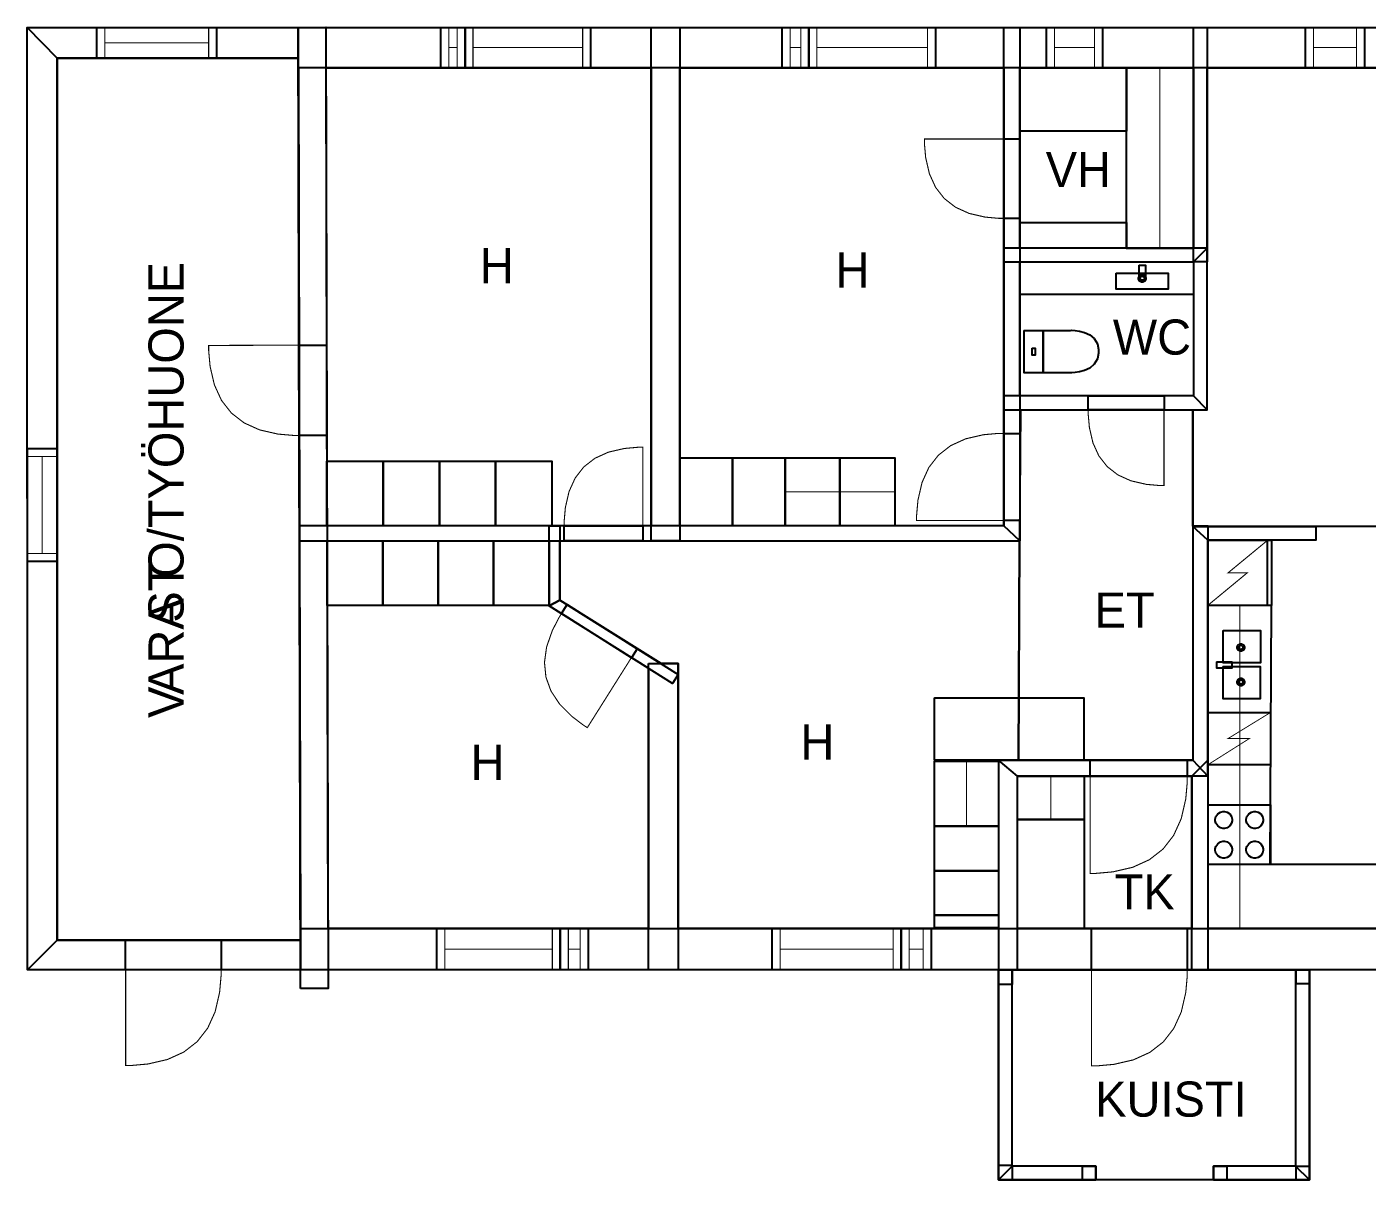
# Model space of a CAD drawing. Extents: x 1.4 to 24.4, y 0 to 11.3.
# Drawn here: x 1.36 to 14.48, y 0.01 to 11.29 of the extents above; entities that cross this region are included whole.
import ezdxf

# ---------------------------------------------------------------- set-up
doc = ezdxf.new("R2010")
doc.units = 0
doc.layers.get('0').update_dxf_attribs({"linetype": 'CONTINUOUS'})

msp = doc.modelspace()

# ---------------------------------------------------------------- linework, layer by layer
at = {"color": 0}
for points, const_width in [([(1.36415, 11.2822), (4.01324, 11.2822), (4.01324, 10.9801), (1.65582, 10.9801), (1.36415, 11.2822)], 0.00208), ([(1.36469, 2.06168), (1.36415, 11.2822), (1.65582, 10.9801), (1.65625, 2.35335), (1.36469, 2.06168)], 0.00208), ([(2.04519, 11.2822), (3.21658, 11.2822), (3.21658, 10.9801), (2.04519, 10.9801), (2.04519, 11.2822)], 0.01042), ([(2.04519, 11.2822), (3.21658, 11.2822), (3.21658, 10.9801), (2.04519, 10.9801), (2.04519, 11.2822)], 0.01042), ([(4.03842, 1.8814), (4.01324, 11.2822), (4.28407, 11.2829), (4.30925, 1.88211), (4.03842, 1.8814)], 0.00208), ([(4.01324, 11.2822), (17.7201, 11.2822), (17.3139, 10.8864), (4.01324, 10.8864), (4.01324, 11.2822)], 0.00208), ([(5.40989, 11.2822), (5.64751, 11.2822), (5.64751, 10.8864), (5.40989, 10.8864), (5.40989, 11.2822)], 0.01042), ([(5.40989, 11.2822), (5.64751, 11.2822), (5.64751, 10.8864), (5.40989, 10.8864), (5.40989, 11.2822)], 0.01042), ([(5.64751, 11.2822), (6.87668, 11.2822), (6.87668, 10.8864), (5.64751, 10.8864), (5.64751, 11.2822)], 0.01042), ([(5.64751, 11.2822), (6.87668, 11.2822), (6.87668, 10.8864), (5.64751, 10.8864), (5.64751, 11.2822)], 0.01042), ([(7.46783, 11.2822), (7.74908, 11.2822), (7.74908, 6.26004), (7.46783, 6.26004), (7.46783, 11.2822)], 0.00208), ([(8.75082, 11.2822), (9.01232, 11.2822), (9.01232, 10.8864), (8.75082, 10.8864), (8.75082, 11.2822)], 0.01042), ([(8.75082, 11.2822), (9.01232, 11.2822), (9.01232, 10.8864), (8.75082, 10.8864), (8.75082, 11.2822)], 0.01042), ([(9.01232, 11.2822), (10.2516, 11.2822), (10.2516, 10.8864), (9.01232, 10.8864), (9.01232, 11.2822)], 0.01042), ([(9.01232, 11.2822), (10.2516, 11.2822), (10.2516, 10.8864), (9.01232, 10.8864), (9.01232, 11.2822)], 0.01042), ([(10.9195, 6.40587), (10.9195, 11.2822), (11.0757, 11.2822), (11.0757, 6.26004), (10.9195, 6.40587)], 0.00208), ([(11.338, 11.2822), (11.8847, 11.2822), (11.8847, 10.8864), (11.338, 10.8864), (11.338, 11.2822)], 0.01042), ([(11.338, 11.2822), (11.8847, 11.2822), (11.8847, 10.8864), (11.338, 10.8864), (11.338, 11.2822)], 0.01042), ([(12.7745, 11.2822), (12.9099, 11.2822), (12.9099, 8.98714), (12.7745, 8.98714), (12.7745, 11.2822)], 0.00208), ([(13.8708, 11.2822), (14.4481, 11.2822), (14.4481, 10.8864), (13.8708, 10.8864), (13.8708, 11.2822)], 0.01042), ([(13.8708, 11.2822), (14.4481, 11.2822), (14.4481, 10.8864), (13.8708, 10.8864), (13.8708, 11.2822)], 0.01042), ([(11.0756, 10.8864), (12.1201, 10.8864), (12.1201, 10.2671), (11.0756, 10.2671), (11.0756, 10.8864)], 0.01042), ([(12.1202, 10.8864), (12.1202, 9.12001), (12.7729, 9.12001), (12.7729, 10.8864), (12.1202, 10.8864)], 0.01042), ([(10.9195, 9.41379), (10.874, 9.41379), (10.7374, 9.42594), (10.5796, 9.46235), (10.4462, 9.52306), (10.337, 9.60796), (10.252, 9.71718), (10.1913, 9.85069), (10.1549, 10.0085), (10.1428, 10.145), (10.1428, 10.1904), (10.9195, 10.1904), (10.9195, 9.41379)], 0.01042), ([(10.9195, 10.1904), (11.0757, 10.1904), (11.0757, 9.41379), (10.9195, 9.41379), (10.9195, 10.1904)], 0.01042), ([(10.9195, 10.1904), (11.0757, 10.1904), (11.0757, 9.41379), (10.9195, 9.41379), (10.9195, 10.1904)], 0.01042), ([(11.0758, 9.37256), (12.1203, 9.37256), (12.1203, 9.12381), (11.0758, 9.12381), (11.0758, 9.37256)], 0.01042), ([(12.9099, 9.12256), (10.9195, 9.12256), (10.9195, 8.98714), (12.7745, 8.98714), (12.9099, 9.12256)], 0.00208), ([(11.0762, 8.98708), (12.7745, 8.98708), (12.7745, 8.67008), (11.0762, 8.67008), (11.0762, 8.98708)], 0.01042), ([(12.2439, 8.956), (12.3064, 8.956), (12.3064, 8.81017), (12.2439, 8.81017), (12.2439, 8.956)], 0.01042), ([(12.9099, 7.54232), (12.9099, 8.98714), (12.7745, 8.98714), (12.7745, 7.67774), (12.9099, 7.54232)], 0.00208), ([(12.02, 8.87875), (12.5288, 8.87875), (12.5288, 8.71989), (12.02, 8.71989), (12.02, 8.87875)], 0.01042), ([(12.3109, 8.82676), (12.3109, 8.82036), (12.3002, 8.801), (12.2808, 8.79031), (12.2744, 8.79031), (12.268, 8.79031), (12.2486, 8.801), (12.238, 8.82036), (12.238, 8.82676), (12.238, 8.83322), (12.2486, 8.8526), (12.268, 8.86322), (12.2744, 8.86322), (12.2808, 8.86322), (12.3002, 8.8526), (12.3109, 8.83322), (12.3109, 8.82676)], 0.00833), ([(12.2953, 8.82676), (12.2953, 8.82314), (12.2891, 8.81207), (12.2781, 8.80593), (12.2744, 8.80593), (12.2707, 8.80593), (12.2597, 8.81207), (12.2536, 8.82314), (12.2536, 8.82676), (12.2536, 8.83046), (12.2597, 8.84153), (12.2707, 8.8476), (12.2744, 8.8476), (12.2781, 8.8476), (12.2891, 8.84153), (12.2953, 8.83046), (12.2953, 8.82676)], 0.00833), ([(11.1182, 8.31847), (11.1182, 7.90192), (11.3054, 7.90192), (11.3054, 8.31847), (11.1182, 8.31847)], 0.01042), ([(11.5738, 8.31847), (11.5738, 8.31847), (11.5855, 8.31858), (11.6165, 8.31694), (11.6603, 8.31082), (11.7106, 8.29742), (11.7607, 8.27387), (11.8046, 8.23742), (11.8356, 8.18522), (11.8473, 8.13217), (11.8473, 8.11447), (11.8473, 8.09619), (11.8356, 8.04135), (11.8046, 7.98731), (11.7607, 7.94949), (11.7106, 7.92503), (11.6603, 7.91103), (11.6165, 7.90462), (11.5855, 7.90289), (11.5738, 7.90294), (11.5738, 7.90294), (11.3054, 7.90192), (11.3054, 8.31847), (11.5738, 8.31847)], 0.01042), ([(4.02399, 7.29047), (3.97222, 7.29036), (3.81694, 7.30371), (3.63753, 7.34462), (3.48557, 7.41319), (3.36117, 7.50939), (3.26426, 7.63331), (3.19488, 7.78489), (3.153, 7.96408), (3.13878, 8.11925), (3.13867, 8.17096), (4.02154, 8.17339), (4.02399, 7.29047)], 0.01042), ([(4.02399, 7.29047), (4.02154, 8.17339), (4.29237, 8.1741), (4.29482, 7.29118), (4.02399, 7.29047)], 0.01042), ([(4.02399, 7.29047), (4.02154, 8.17339), (4.29237, 8.1741), (4.29482, 7.29118), (4.02399, 7.29047)], 0.01042), ([(11.1961, 8.14333), (11.1961, 8.0771), (11.2276, 8.0771), (11.2276, 8.14333), (11.1961, 8.14333)], 0.01042), ([(10.9195, 7.54232), (12.9099, 7.54232), (12.7745, 7.67774), (10.9195, 7.67774), (10.9195, 7.54232)], 0.00208), ([(11.7454, 7.67774), (12.4873, 7.67774), (12.4873, 7.54232), (11.7454, 7.54232), (11.7454, 7.67774)], 0.01042), ([(11.7454, 7.67774), (12.4873, 7.67774), (12.4873, 7.54232), (11.7454, 7.54232), (11.7454, 7.67774)], 0.01042), ([(11.7454, 7.54232), (11.7454, 7.49886), (11.757, 7.36849), (11.7918, 7.21778), (11.8497, 7.09028), (11.9309, 6.98594), (12.0352, 6.90479), (12.1627, 6.84685), (12.3134, 6.81207), (12.4438, 6.80046), (12.4873, 6.80046), (12.4873, 7.54232), (11.7454, 7.54232)], 0.01042), ([(10.9195, 7.31065), (10.8695, 7.31065), (10.7195, 7.29736), (10.5461, 7.25732), (10.3995, 7.19069), (10.2795, 7.09733), (10.1861, 6.97732), (10.1195, 6.83068), (10.0794, 6.65733), (10.0661, 6.50732), (10.0661, 6.45731), (10.9195, 6.45731), (10.9195, 7.31065)], 0.01042), ([(10.9195, 7.31065), (11.0757, 7.31065), (11.0757, 6.45731), (10.9195, 6.45731), (10.9195, 7.31065)], 0.01042), ([(10.9195, 7.31065), (11.0757, 7.31065), (11.0757, 6.45731), (10.9195, 6.45731), (10.9195, 7.31065)], 0.01042), ([(1.36437, 7.16336), (1.65603, 7.16336), (1.65603, 6.05681), (1.36437, 6.05681), (1.36437, 7.16336)], 0.01042), ([(1.36437, 7.16336), (1.65603, 7.16336), (1.65603, 6.05681), (1.36437, 6.05681), (1.36437, 7.16336)], 0.01042), ([(6.6174, 6.40587), (6.6174, 6.45096), (6.62939, 6.58615), (6.66542, 6.74235), (6.72553, 6.87451), (6.80963, 6.98269), (6.91781, 7.06679), (7.04997, 7.1269), (7.20617, 7.16292), (7.34136, 7.17492), (7.38644, 7.17492), (7.38644, 6.40587), (6.6174, 6.40587)], 0.01042), ([(4.29633, 7.03792), (4.84631, 7.03792), (4.84631, 6.40582), (4.29633, 6.40582), (4.29633, 7.03792)], 0.01042), ([(4.84631, 7.03792), (5.39626, 7.03792), (5.39626, 6.40582), (4.84631, 6.40582), (4.84631, 7.03792)], 0.01042), ([(5.39626, 7.03792), (5.94624, 7.03792), (5.94624, 6.40582), (5.39626, 6.40582), (5.39626, 7.03792)], 0.01042), ([(5.94624, 7.03792), (6.49621, 7.03792), (6.49621, 6.40582), (5.94624, 6.40582), (5.94624, 7.03792)], 0.01042), ([(7.74908, 7.07249), (8.2646, 7.07249), (8.2646, 6.40582), (7.74908, 6.40582), (7.74908, 7.07249)], 0.01042), ([(8.2646, 7.07249), (8.78011, 7.07249), (8.78011, 6.40582), (8.2646, 6.40582), (8.2646, 7.07249)], 0.01042), ([(8.78017, 7.07249), (9.31651, 7.07249), (9.31651, 6.40582), (8.78017, 6.40582), (8.78017, 7.07249)], 0.01042), ([(9.31651, 7.07249), (9.85286, 7.07249), (9.85286, 6.40582), (9.31651, 6.40582), (9.31651, 7.07249)], 0.01042), ([(4.02669, 6.26004), (11.0757, 6.26004), (10.9195, 6.40587), (4.02669, 6.40587), (4.02669, 6.26004)], 0.00208), ([(6.57585, 6.40587), (6.57585, 5.68024), (6.47168, 5.62283), (6.47168, 6.40587), (6.57585, 6.40587)], 0.00208), ([(6.6174, 6.40587), (7.38644, 6.40587), (7.38644, 6.26004), (6.6174, 6.26004), (6.6174, 6.40587)], 0.01042), ([(6.6174, 6.40587), (7.38644, 6.40587), (7.38644, 6.26004), (6.6174, 6.26004), (6.6174, 6.40587)], 0.01042), ([(12.7698, 6.40126), (13.9733, 6.40126), (13.9733, 6.26585), (12.9156, 6.26585), (12.7698, 6.40126)], 0.00208), ([(12.9156, 3.95671), (12.9156, 6.26585), (12.7698, 6.40126), (12.7698, 4.11296), (12.9156, 3.95671)], 0.00208), ([(4.29839, 6.25868), (4.84142, 6.25868), (4.84142, 5.62657), (4.29839, 5.62657), (4.29839, 6.25868)], 0.01042), ([(4.84142, 6.25868), (5.38444, 6.25868), (5.38444, 5.62657), (4.84142, 5.62657), (4.84142, 6.25868)], 0.01042), ([(5.3845, 6.25868), (5.92751, 6.25868), (5.92751, 5.62657), (5.3845, 5.62657), (5.3845, 6.25868)], 0.01042), ([(5.92751, 6.25868), (6.47054, 6.25868), (6.47054, 5.62657), (5.92751, 5.62657), (5.92751, 6.25868)], 0.01042), ([(12.9156, 6.26585), (12.9156, 5.62776), (13.5406, 5.62776), (13.5406, 6.26585), (12.9156, 6.26585)], 0.01064), ([(13.499, 6.26585), (13.499, 5.62776), (13.5406, 5.62776), (13.5406, 6.26585), (13.499, 6.26585)], 0.01064), ([(6.57585, 5.68024), (7.73281, 4.95107), (7.67731, 4.86296), (6.47168, 5.62283), (6.57585, 5.68024)], 0.00208), ([(6.64675, 5.63558), (7.33062, 5.20454), (7.27513, 5.11638), (6.59125, 5.54742), (6.64675, 5.63558)], 0.01042), ([(6.64675, 5.63558), (7.33062, 5.20454), (7.27513, 5.11638), (6.59125, 5.54742), (6.64675, 5.63558)], 0.01042), ([(6.59125, 5.54742), (6.56597, 5.50738), (6.50092, 5.38043), (6.44542, 5.22131), (6.42481, 5.07004), (6.43896, 4.92671), (6.48801, 4.79129), (6.57189, 4.66379), (6.6906, 4.54417), (6.8041, 4.45774), (6.84418, 4.43246), (7.27513, 5.11638), (6.59125, 5.54742)], 0.01042), ([(12.9156, 5.62776), (12.9156, 2.46793), (16.6682, 2.46793), (16.6682, 3.09326), (13.5257, 3.09326), (13.5406, 5.62776), (12.9156, 5.62776)], 0.01042), ([(12.9178, 5.62869), (12.9178, 2.46793), (13.2303, 2.46793), (13.2303, 5.62869), (12.9178, 5.62869)], 0.01042), ([(13.0672, 5.38118), (13.0672, 5.06489), (13.43, 5.06489), (13.43, 5.38118), (13.0672, 5.38118)], 0.01042), ([(13.239, 5.25342), (13.2454, 5.25342), (13.2648, 5.24278), (13.2754, 5.22342), (13.2754, 5.21696), (13.2754, 5.21056), (13.2648, 5.19119), (13.2454, 5.1805), (13.239, 5.1805), (13.2325, 5.1805), (13.2132, 5.19119), (13.2025, 5.21056), (13.2025, 5.21696), (13.2025, 5.22342), (13.2132, 5.24278), (13.2325, 5.25342), (13.239, 5.25342)], 0.00833), ([(13.239, 5.23779), (13.2426, 5.23779), (13.2537, 5.23172), (13.2598, 5.22065), (13.2598, 5.21696), (13.2598, 5.21332), (13.2537, 5.20226), (13.2426, 5.19613), (13.239, 5.19613), (13.2353, 5.19613), (13.2242, 5.20226), (13.2182, 5.21332), (13.2182, 5.21696), (13.2182, 5.22065), (13.2242, 5.23172), (13.2353, 5.23779), (13.239, 5.23779)], 0.00833), ([(7.44396, 5.05817), (7.73367, 5.05817), (7.73367, 2.06168), (7.44396, 2.06168), (7.44396, 5.05817)], 0.00208), ([(13.0046, 5.07753), (13.0046, 5.01503), (13.1504, 5.01503), (13.1504, 5.07753), (13.0046, 5.07753)], 0.01042), ([(13.0661, 5.03168), (13.0661, 4.71544), (13.4292, 4.71544), (13.4292, 5.03168), (13.0661, 5.03168)], 0.01042), ([(13.239, 4.91499), (13.2454, 4.91499), (13.2648, 4.90435), (13.2754, 4.88499), (13.2754, 4.87853), (13.2754, 4.87213), (13.2648, 4.85275), (13.2454, 4.84207), (13.239, 4.84207), (13.2325, 4.84207), (13.2132, 4.85275), (13.2025, 4.87213), (13.2025, 4.87853), (13.2025, 4.88499), (13.2132, 4.90435), (13.2325, 4.91499), (13.239, 4.91499)], 0.00833), ([(13.239, 4.89936), (13.2426, 4.89936), (13.2537, 4.89328), (13.2598, 4.88222), (13.2598, 4.87853), (13.2598, 4.87489), (13.2537, 4.86382), (13.2426, 4.85769), (13.239, 4.85769), (13.2353, 4.85769), (13.2242, 4.86382), (13.2182, 4.87489), (13.2182, 4.87853), (13.2182, 4.88222), (13.2242, 4.89328), (13.2353, 4.89936), (13.239, 4.89936)], 0.00833), ([(10.2415, 4.72483), (11.7022, 4.72483), (11.7022, 4.11328), (10.2415, 4.11328), (10.2415, 4.72483)], 0.01042), ([(12.9166, 4.58171), (12.9166, 4.06928), (13.5303, 4.06928), (13.5303, 4.58171), (12.9166, 4.58171)], 0.00854), ([(10.2415, 4.10563), (10.2415, 3.46707), (10.8665, 3.46707), (10.8665, 4.10563), (10.2415, 4.10563)], 0.01042), ([(10.8665, 4.11296), (12.7698, 4.11296), (12.9156, 3.95671), (11.054, 3.95671), (10.8665, 4.11296)], 0.00208), ([(11.054, 2.06168), (11.054, 3.95671), (10.8665, 4.11296), (10.8665, 2.06168), (11.054, 2.06168)], 0.00208), ([(11.7649, 4.11296), (12.7149, 4.11296), (12.7149, 3.95671), (11.7649, 3.95671), (11.7649, 4.11296)], 0.01042), ([(11.7649, 4.11296), (12.7149, 4.11296), (12.7149, 3.95671), (11.7649, 3.95671), (11.7649, 4.11296)], 0.01042), ([(12.9156, 4.11296), (12.9156, 2.06168), (12.7594, 2.06168), (12.7594, 3.95671), (12.9156, 4.11296)], 0.00208), ([(11.054, 3.95671), (11.054, 3.53483), (11.7069, 3.53483), (11.7069, 3.95671), (11.054, 3.95671)], 0.01042), ([(12.7149, 3.95671), (12.7149, 3.90104), (12.7, 3.73406), (12.6555, 3.54113), (12.5813, 3.37782), (12.4774, 3.24425), (12.3438, 3.14035), (12.1805, 3.06614), (11.9875, 3.0216), (11.8205, 3.00672), (11.7649, 3.00672), (11.7649, 3.95671), (12.7149, 3.95671)], 0.01042), ([(12.9186, 3.67583), (12.9186, 3.0925), (13.5277, 3.0925), (13.5277, 3.67583), (12.9186, 3.67583)], 0.01042), ([(13.0715, 3.61333), (13.0796, 3.61333), (13.1039, 3.60682), (13.1304, 3.58897), (13.1483, 3.5625), (13.1548, 3.53814), (13.1548, 3.53), (13.1548, 3.52192), (13.1483, 3.49761), (13.1304, 3.47108), (13.1039, 3.45324), (13.0796, 3.44667), (13.0715, 3.44667), (13.0634, 3.44667), (13.0391, 3.45324), (13.0126, 3.47108), (12.9947, 3.49761), (12.9882, 3.52192), (12.9882, 3.53), (12.9882, 3.53814), (12.9947, 3.5625), (13.0126, 3.58897), (13.0391, 3.60682), (13.0634, 3.61333), (13.0715, 3.61333)], 0.01042), ([(13.3757, 3.61333), (13.3837, 3.61333), (13.4081, 3.60682), (13.4346, 3.58897), (13.4524, 3.5625), (13.459, 3.53814), (13.459, 3.53), (13.459, 3.52192), (13.4524, 3.49761), (13.4346, 3.47108), (13.4081, 3.45324), (13.3837, 3.44667), (13.3757, 3.44667), (13.3675, 3.44667), (13.3432, 3.45324), (13.3167, 3.47108), (13.2988, 3.49761), (13.2923, 3.52192), (13.2923, 3.53), (13.2923, 3.53814), (13.2988, 3.5625), (13.3167, 3.58897), (13.3432, 3.60682), (13.3675, 3.61333), (13.3757, 3.61333)], 0.01042), ([(10.2415, 3.46707), (10.2415, 3.03321), (10.8665, 3.03321), (10.8665, 3.46707), (10.2415, 3.46707)], 0.01042), ([(11.054, 3.53483), (11.054, 2.46761), (11.7044, 2.46761), (11.7044, 3.53483), (11.054, 3.53483)], 0.01042), ([(13.0715, 3.32167), (13.0796, 3.32167), (13.1039, 3.31515), (13.1304, 3.29731), (13.1483, 3.27083), (13.1548, 3.24647), (13.1548, 3.23833), (13.1548, 3.23025), (13.1483, 3.20594), (13.1304, 3.17942), (13.1039, 3.16157), (13.0796, 3.155), (13.0715, 3.155), (13.0634, 3.155), (13.0391, 3.16157), (13.0126, 3.17942), (12.9947, 3.20594), (12.9882, 3.23025), (12.9882, 3.23833), (12.9882, 3.24647), (12.9947, 3.27083), (13.0126, 3.29731), (13.0391, 3.31515), (13.0634, 3.32167), (13.0715, 3.32167)], 0.01042), ([(13.3757, 3.32167), (13.3837, 3.32167), (13.4081, 3.31515), (13.4346, 3.29731), (13.4524, 3.27083), (13.459, 3.24647), (13.459, 3.23833), (13.459, 3.23025), (13.4524, 3.20594), (13.4346, 3.17942), (13.4081, 3.16157), (13.3837, 3.155), (13.3757, 3.155), (13.3675, 3.155), (13.3432, 3.16157), (13.3167, 3.17942), (13.2988, 3.20594), (13.2923, 3.23025), (13.2923, 3.23833), (13.2923, 3.24647), (13.2988, 3.27083), (13.3167, 3.29731), (13.3432, 3.31515), (13.3675, 3.32167), (13.3757, 3.32167)], 0.01042), ([(10.2415, 3.03321), (10.2415, 2.59933), (10.8665, 2.59933), (10.8665, 3.03321), (10.2415, 3.03321)], 0.01042), ([(10.2415, 2.59933), (10.2415, 2.4739), (10.8665, 2.4739), (10.8665, 2.59933), (10.2415, 2.59933)], 0.01254), ([(4.03842, 2.46793), (20.8482, 2.46793), (20.8482, 2.06168), (4.03842, 2.06168), (4.03842, 2.46793)], 0.00208), ([(5.37196, 2.46793), (6.57992, 2.46793), (6.57992, 2.06168), (5.37196, 2.06168), (5.37196, 2.46793)], 0.01042), ([(5.37196, 2.46793), (6.57992, 2.46793), (6.57992, 2.06168), (5.37196, 2.06168), (5.37196, 2.46793)], 0.01042), ([(6.57992, 2.46793), (6.852, 2.46793), (6.852, 2.06168), (6.57992, 2.06168), (6.57992, 2.46793)], 0.01042), ([(6.57992, 2.46793), (6.852, 2.46793), (6.852, 2.06168), (6.57992, 2.06168), (6.57992, 2.46793)], 0.01042), ([(8.6531, 2.46793), (9.91564, 2.46793), (9.91564, 2.06168), (8.6531, 2.06168), (8.6531, 2.46793)], 0.01042), ([(8.6531, 2.46793), (9.91564, 2.46793), (9.91564, 2.06168), (8.6531, 2.06168), (8.6531, 2.46793)], 0.01042), ([(9.91564, 2.46793), (10.2095, 2.46793), (10.2095, 2.06168), (9.91564, 2.06168), (9.91564, 2.46793)], 0.01042), ([(9.91564, 2.46793), (10.2095, 2.46793), (10.2095, 2.06168), (9.91564, 2.06168), (9.91564, 2.46793)], 0.01042), ([(11.7772, 2.46793), (12.7149, 2.46793), (12.7149, 2.06168), (11.7772, 2.06168), (11.7772, 2.46793)], 0.01042), ([(11.7772, 2.46793), (12.7149, 2.46793), (12.7149, 2.06168), (11.7772, 2.06168), (11.7772, 2.46793)], 0.01042), ([(4.03842, 2.06168), (1.36469, 2.06168), (1.65625, 2.35335), (4.03842, 2.35335), (4.03842, 2.06168)], 0.00208), ([(2.32633, 2.35335), (3.26042, 2.35335), (3.26042, 2.06168), (2.32633, 2.06168), (2.32633, 2.35335)], 0.01042), ([(2.32633, 2.35335), (3.26042, 2.35335), (3.26042, 2.06168), (2.32633, 2.06168), (2.32633, 2.35335)], 0.01042), ([(3.26042, 2.06168), (3.26042, 2.007), (3.24576, 1.84283), (3.20199, 1.6531), (3.12901, 1.49257), (3.02686, 1.36122), (2.89551, 1.25906), (2.73497, 1.18609), (2.54525, 1.14231), (2.38103, 1.12766), (2.32633, 1.12766), (2.32633, 2.06168), (3.26042, 2.06168)], 0.01042), ([(10.8665, 2.06168), (13.9107, 2.06168), (13.9107, 0.00825), (10.8665, 0.00825), (10.8665, 2.06168)], 0.00208), ([(10.8665, 2.06168), (10.8665, 0.00825), (11.002, 0.14366), (11.002, 2.06168), (10.8665, 2.06168)], 0.00208), ([(12.7149, 2.06168), (12.7149, 2.00678), (12.7002, 1.84196), (12.6563, 1.65147), (12.583, 1.49029), (12.4805, 1.35845), (12.3486, 1.25586), (12.1874, 1.18262), (11.997, 1.13867), (11.8321, 1.12397), (11.7772, 1.12397), (11.7772, 2.06168), (12.7149, 2.06168)], 0.01042), ([(13.9107, 0.00825), (13.9107, 2.06168), (13.7753, 2.06168), (13.7753, 0.14366), (13.9107, 0.00825)], 0.00208), ([(10.8665, 0.00825), (11.8193, 0.00825), (11.8193, 0.14366), (11.002, 0.14366), (10.8665, 0.00825)], 0.00208), ([(12.9712, 0.00825), (13.9107, 0.00825), (13.7753, 0.14366), (12.9712, 0.14366), (12.9712, 0.00825)], 0.00208)]:
    msp.add_lwpolyline(points, close=True, dxfattribs=dict(at, const_width=const_width))
for points in [[(1.36415, 11.2822), (4.01324, 11.2822), (4.01324, 10.9801), (1.65582, 10.9801), (1.36415, 11.2822)], [(1.36469, 2.06168), (1.36415, 11.2822), (1.65582, 10.9801), (1.65625, 2.35335), (1.36469, 2.06168)], [(4.03842, 1.8814), (4.01324, 11.2822), (4.28407, 11.2829), (4.30925, 1.88211), (4.03842, 1.8814)], [(4.01324, 11.2822), (17.7201, 11.2822), (17.3139, 10.8864), (4.01324, 10.8864), (4.01324, 11.2822)], [(7.46783, 11.2822), (7.74908, 11.2822), (7.74908, 6.26004), (7.46783, 6.26004), (7.46783, 11.2822)], [(10.9195, 6.40587), (10.9195, 11.2822), (11.0757, 11.2822), (11.0757, 6.26004), (10.9195, 6.40587)], [(12.7745, 11.2822), (12.9099, 11.2822), (12.9099, 8.98714), (12.7745, 8.98714), (12.7745, 11.2822)], [(12.9099, 9.12256), (10.9195, 9.12256), (10.9195, 8.98714), (12.7745, 8.98714), (12.9099, 9.12256)], [(12.9099, 7.54232), (12.9099, 8.98714), (12.7745, 8.98714), (12.7745, 7.67774), (12.9099, 7.54232)], [(10.9195, 7.54232), (12.9099, 7.54232), (12.7745, 7.67774), (10.9195, 7.67774), (10.9195, 7.54232)], [(4.02669, 6.26004), (11.0757, 6.26004), (10.9195, 6.40587), (4.02669, 6.40587), (4.02669, 6.26004)], [(6.57585, 6.40587), (6.57585, 5.68024), (6.47168, 5.62283), (6.47168, 6.40587), (6.57585, 6.40587)], [(12.9156, 3.95671), (12.9156, 6.26585), (12.7698, 6.40126), (12.7698, 4.11296), (12.9156, 3.95671)], [(12.7698, 6.40126), (13.9733, 6.40126), (13.9733, 6.26585), (12.9156, 6.26585), (12.7698, 6.40126)], [(6.57585, 5.68024), (7.73281, 4.95107), (7.67731, 4.86296), (6.47168, 5.62283), (6.57585, 5.68024)], [(7.44396, 5.05817), (7.73367, 5.05817), (7.73367, 2.06168), (7.44396, 2.06168), (7.44396, 5.05817)], [(11.054, 2.06168), (11.054, 3.95671), (10.8665, 4.11296), (10.8665, 2.06168), (11.054, 2.06168)], [(10.8665, 4.11296), (12.7698, 4.11296), (12.9156, 3.95671), (11.054, 3.95671), (10.8665, 4.11296)], [(12.9156, 4.11296), (12.9156, 2.06168), (12.7594, 2.06168), (12.7594, 3.95671), (12.9156, 4.11296)], [(4.03842, 2.46793), (20.8482, 2.46793), (20.8482, 2.06168), (4.03842, 2.06168), (4.03842, 2.46793)], [(4.03842, 2.06168), (1.36469, 2.06168), (1.65625, 2.35335), (4.03842, 2.35335), (4.03842, 2.06168)], [(10.8665, 2.06168), (11.002, 2.06168), (11.002, 1.91846), (10.8665, 1.91846), (10.8665, 2.06168)], [(13.7802, 2.06168), (13.9107, 2.06168), (13.9107, 1.92626), (13.7802, 1.92626), (13.7802, 2.06168)], [(10.8665, 0.15148), (11.002, 0.15148), (11.002, 0.00825), (10.8665, 0.00825), (10.8665, 0.15148)], [(11.6888, 0.14366), (11.8193, 0.14366), (11.8193, 0.00825), (11.6888, 0.00825), (11.6888, 0.14366)], [(12.9711, 0.14366), (13.1017, 0.14366), (13.1017, 0.00825), (12.9711, 0.00825), (12.9711, 0.14366)], [(13.7802, 0.14366), (13.9107, 0.14366), (13.9107, 0.00825), (13.7802, 0.00825), (13.7802, 0.14366)]]:
    msp.add_lwpolyline(points, close=True, dxfattribs=at)
at = {"color": 7}
for points in [[(2.04519, 11.2822), (3.21658, 11.2822), (3.21658, 10.9801), (2.04519, 10.9801), (2.04519, 11.2822)], [(2.04519, 11.2822), (3.21658, 11.2822), (3.21658, 10.9801), (2.04519, 10.9801), (2.04519, 11.2822)], [(5.40989, 11.2822), (5.64751, 11.2822), (5.64751, 10.8864), (5.40989, 10.8864), (5.40989, 11.2822)], [(5.40989, 11.2822), (5.64751, 11.2822), (5.64751, 10.8864), (5.40989, 10.8864), (5.40989, 11.2822)], [(5.64751, 11.2822), (6.87668, 11.2822), (6.87668, 10.8864), (5.64751, 10.8864), (5.64751, 11.2822)], [(5.64751, 11.2822), (6.87668, 11.2822), (6.87668, 10.8864), (5.64751, 10.8864), (5.64751, 11.2822)], [(8.75082, 11.2822), (9.01232, 11.2822), (9.01232, 10.8864), (8.75082, 10.8864), (8.75082, 11.2822)], [(8.75082, 11.2822), (9.01232, 11.2822), (9.01232, 10.8864), (8.75082, 10.8864), (8.75082, 11.2822)], [(9.01232, 11.2822), (10.2516, 11.2822), (10.2516, 10.8864), (9.01232, 10.8864), (9.01232, 11.2822)], [(9.01232, 11.2822), (10.2516, 11.2822), (10.2516, 10.8864), (9.01232, 10.8864), (9.01232, 11.2822)], [(11.338, 11.2822), (11.8847, 11.2822), (11.8847, 10.8864), (11.338, 10.8864), (11.338, 11.2822)], [(11.338, 11.2822), (11.8847, 11.2822), (11.8847, 10.8864), (11.338, 10.8864), (11.338, 11.2822)], [(13.8708, 11.2822), (14.4481, 11.2822), (14.4481, 10.8864), (13.8708, 10.8864), (13.8708, 11.2822)], [(13.8708, 11.2822), (14.4481, 11.2822), (14.4481, 10.8864), (13.8708, 10.8864), (13.8708, 11.2822)], [(4.01324, 10.8864), (4.01758, 10.8864), (4.028, 6.40587), (4.02669, 6.40587), (4.02669, 6.26004), (4.028, 6.26004), (4.03842, 2.35335), (1.65625, 2.35335), (1.65582, 10.9801), (4.01324, 10.9801), (4.01324, 10.8864)], [(7.46783, 6.40587), (4.29883, 6.40587), (4.28842, 10.8864), (7.46783, 10.8864), (7.46783, 6.40587)], [(7.74908, 10.8864), (10.9195, 10.8864), (10.9195, 6.40587), (7.74908, 6.40587), (7.74908, 10.8864)], [(11.0756, 10.8864), (12.1201, 10.8864), (12.1201, 10.2671), (11.0756, 10.2671), (11.0756, 10.8864)], [(11.0757, 10.8864), (12.7745, 10.8864), (12.7745, 9.12256), (11.0757, 9.12256), (11.0757, 10.8864)], [(12.1202, 10.8864), (12.7729, 10.8864), (12.7729, 9.12001), (12.1202, 9.12001), (12.1202, 10.8864)], [(17.3139, 9.56554), (17.5485, 9.56554), (17.5485, 7.24647), (16.6682, 7.24647), (16.6682, 6.39931), (12.7698, 6.40192), (12.7698, 7.54232), (12.9099, 7.54232), (12.9099, 10.8864), (17.3139, 10.8864), (17.3139, 9.56554)], [(10.9195, 10.1904), (11.0757, 10.1904), (11.0757, 9.41379), (10.9195, 9.41379), (10.9195, 10.1904)], [(10.9195, 10.1904), (11.0757, 10.1904), (11.0757, 9.41379), (10.9195, 9.41379), (10.9195, 10.1904)], [(11.0758, 9.37256), (12.1203, 9.37256), (12.1203, 9.12381), (11.0758, 9.12381), (11.0758, 9.37256)], [(11.0757, 8.98714), (12.7745, 8.98714), (12.7745, 7.67774), (11.0757, 7.67774), (11.0757, 8.98714)], [(11.0762, 8.98708), (12.7745, 8.98708), (12.7745, 8.67008), (11.0762, 8.67008), (11.0762, 8.98708)], [(12.2439, 8.956), (12.3064, 8.956), (12.3064, 8.81017), (12.2439, 8.81017), (12.2439, 8.956)], [(12.02, 8.87875), (12.5288, 8.87875), (12.5288, 8.71989), (12.02, 8.71989), (12.02, 8.87875)], [(12.3109, 8.82676), (12.3109, 8.82036), (12.3002, 8.801), (12.2808, 8.79031), (12.2744, 8.79031), (12.268, 8.79031), (12.2486, 8.801), (12.238, 8.82036), (12.238, 8.82676), (12.238, 8.83322), (12.2486, 8.8526), (12.268, 8.86322), (12.2744, 8.86322), (12.2808, 8.86322), (12.3002, 8.8526), (12.3109, 8.83322), (12.3109, 8.82676)], [(12.2953, 8.82676), (12.2953, 8.82314), (12.2891, 8.81207), (12.2781, 8.80593), (12.2744, 8.80593), (12.2707, 8.80593), (12.2597, 8.81207), (12.2536, 8.82314), (12.2536, 8.82676), (12.2536, 8.83046), (12.2597, 8.84153), (12.2707, 8.8476), (12.2744, 8.8476), (12.2781, 8.8476), (12.2891, 8.84153), (12.2953, 8.83046), (12.2953, 8.82676)], [(11.1182, 8.31847), (11.3054, 8.31847), (11.3054, 7.90192), (11.1182, 7.90192), (11.1182, 8.31847)], [(11.5738, 8.31847), (11.5738, 8.31847), (11.5855, 8.31858), (11.6165, 8.31694), (11.6603, 8.31082), (11.7106, 8.29742), (11.7607, 8.27387), (11.8046, 8.23742), (11.8356, 8.18522), (11.8473, 8.13217), (11.8473, 8.11447), (11.8473, 8.09619), (11.8356, 8.04135), (11.8046, 7.98731), (11.7607, 7.94949), (11.7106, 7.92503), (11.6603, 7.91103), (11.6165, 7.90462), (11.5855, 7.90289), (11.5738, 7.90294), (11.5738, 7.90294), (11.3054, 7.90192), (11.3054, 8.31847), (11.5738, 8.31847)], [(4.02399, 7.29047), (4.02154, 8.17339), (4.29237, 8.1741), (4.29482, 7.29118), (4.02399, 7.29047)], [(4.02399, 7.29047), (4.02154, 8.17339), (4.29237, 8.1741), (4.29482, 7.29118), (4.02399, 7.29047)], [(11.1961, 8.14333), (11.2276, 8.14333), (11.2276, 8.0771), (11.1961, 8.0771), (11.1961, 8.14333)], [(11.7454, 7.67774), (12.4873, 7.67774), (12.4873, 7.54232), (11.7454, 7.54232), (11.7454, 7.67774)], [(11.7454, 7.67774), (12.4873, 7.67774), (12.4873, 7.54232), (11.7454, 7.54232), (11.7454, 7.67774)], [(12.7698, 4.11296), (11.0639, 4.11296), (11.0743, 6.26004), (11.0757, 6.26004), (11.0847, 7.54232), (12.7698, 7.54232), (12.7698, 4.11296)], [(10.9195, 7.31065), (11.0757, 7.31065), (11.0757, 6.45731), (10.9195, 6.45731), (10.9195, 7.31065)], [(10.9195, 7.31065), (11.0757, 7.31065), (11.0757, 6.45731), (10.9195, 6.45731), (10.9195, 7.31065)], [(1.36437, 7.16336), (1.65603, 7.16336), (1.65603, 6.05681), (1.36437, 6.05681), (1.36437, 7.16336)], [(1.36437, 7.16336), (1.65603, 7.16336), (1.65603, 6.05681), (1.36437, 6.05681), (1.36437, 7.16336)], [(4.29633, 7.03792), (4.84631, 7.03792), (4.84631, 6.40582), (4.29633, 6.40582), (4.29633, 7.03792)], [(4.84631, 7.03792), (5.39626, 7.03792), (5.39626, 6.40582), (4.84631, 6.40582), (4.84631, 7.03792)], [(5.39626, 7.03792), (5.94624, 7.03792), (5.94624, 6.40582), (5.39626, 6.40582), (5.39626, 7.03792)], [(5.94624, 7.03792), (6.49621, 7.03792), (6.49621, 6.40582), (5.94624, 6.40582), (5.94624, 7.03792)], [(7.74908, 7.07249), (8.2646, 7.07249), (8.2646, 6.40582), (7.74908, 6.40582), (7.74908, 7.07249)], [(8.2646, 7.07249), (8.78011, 7.07249), (8.78011, 6.40582), (8.2646, 6.40582), (8.2646, 7.07249)], [(8.78017, 7.07249), (9.31651, 7.07249), (9.31651, 6.40582), (8.78017, 6.40582), (8.78017, 7.07249)], [(9.31651, 7.07249), (9.85286, 7.07249), (9.85286, 6.40582), (9.31651, 6.40582), (9.31651, 7.07249)], [(6.6174, 6.40587), (7.38644, 6.40587), (7.38644, 6.26004), (6.6174, 6.26004), (6.6174, 6.40587)], [(6.6174, 6.40587), (7.38644, 6.40587), (7.38644, 6.26004), (6.6174, 6.26004), (6.6174, 6.40587)], [(12.7698, 6.40192), (16.6682, 6.39931), (16.6682, 2.46847), (12.9177, 2.46793), (12.9177, 6.40192), (12.7698, 6.40192)], [(4.29839, 6.25868), (4.84142, 6.25868), (4.84142, 5.62657), (4.29839, 5.62657), (4.29839, 6.25868)], [(6.47168, 5.62283), (7.44396, 5.01389), (7.44396, 2.46793), (4.30925, 2.46793), (4.29883, 6.26004), (6.47168, 6.26004), (6.47168, 5.62283)], [(4.84142, 6.25868), (5.38444, 6.25868), (5.38444, 5.62657), (4.84142, 5.62657), (4.84142, 6.25868)], [(5.3845, 6.25868), (5.92751, 6.25868), (5.92751, 5.62657), (5.3845, 5.62657), (5.3845, 6.25868)], [(5.92751, 6.25868), (6.47054, 6.25868), (6.47054, 5.62657), (5.92751, 5.62657), (5.92751, 6.25868)], [(11.0639, 4.11296), (10.8665, 4.11296), (10.8665, 2.46793), (7.73367, 2.46793), (7.73367, 5.05817), (7.56614, 5.05817), (6.57585, 5.68024), (6.57585, 6.26004), (11.0743, 6.26004), (11.0639, 4.11296)], [(12.9156, 6.26585), (13.5406, 6.26585), (13.5406, 5.62776), (12.9156, 5.62776), (12.9156, 6.26585)], [(13.499, 6.26585), (13.5406, 6.26585), (13.5406, 5.62776), (13.499, 5.62776), (13.499, 6.26585)], [(6.64675, 5.63558), (7.33062, 5.20454), (7.27513, 5.11638), (6.59125, 5.54742), (6.64675, 5.63558)], [(6.64675, 5.63558), (7.33062, 5.20454), (7.27513, 5.11638), (6.59125, 5.54742), (6.64675, 5.63558)], [(12.9156, 5.62776), (12.9156, 2.46793), (16.6682, 2.46793), (16.6682, 3.09326), (13.5257, 3.09326), (13.5406, 5.62776), (12.9156, 5.62776)], [(13.0672, 5.38118), (13.43, 5.38118), (13.43, 5.06489), (13.0672, 5.06489), (13.0672, 5.38118)], [(13.239, 5.25342), (13.2454, 5.25342), (13.2648, 5.24278), (13.2754, 5.22342), (13.2754, 5.21696), (13.2754, 5.21056), (13.2648, 5.19119), (13.2454, 5.1805), (13.239, 5.1805), (13.2325, 5.1805), (13.2132, 5.19119), (13.2025, 5.21056), (13.2025, 5.21696), (13.2025, 5.22342), (13.2132, 5.24278), (13.2325, 5.25342), (13.239, 5.25342)], [(13.239, 5.23779), (13.2426, 5.23779), (13.2537, 5.23172), (13.2598, 5.22065), (13.2598, 5.21696), (13.2598, 5.21332), (13.2537, 5.20226), (13.2426, 5.19613), (13.239, 5.19613), (13.2353, 5.19613), (13.2242, 5.20226), (13.2182, 5.21332), (13.2182, 5.21696), (13.2182, 5.22065), (13.2242, 5.23172), (13.2353, 5.23779), (13.239, 5.23779)], [(13.0046, 5.07753), (13.1504, 5.07753), (13.1504, 5.01503), (13.0046, 5.01503), (13.0046, 5.07753)], [(13.0661, 5.03168), (13.4292, 5.03168), (13.4292, 4.71544), (13.0661, 4.71544), (13.0661, 5.03168)], [(13.239, 4.91499), (13.2454, 4.91499), (13.2648, 4.90435), (13.2754, 4.88499), (13.2754, 4.87853), (13.2754, 4.87213), (13.2648, 4.85275), (13.2454, 4.84207), (13.239, 4.84207), (13.2325, 4.84207), (13.2132, 4.85275), (13.2025, 4.87213), (13.2025, 4.87853), (13.2025, 4.88499), (13.2132, 4.90435), (13.2325, 4.91499), (13.239, 4.91499)], [(13.239, 4.89936), (13.2426, 4.89936), (13.2537, 4.89328), (13.2598, 4.88222), (13.2598, 4.87853), (13.2598, 4.87489), (13.2537, 4.86382), (13.2426, 4.85769), (13.239, 4.85769), (13.2353, 4.85769), (13.2242, 4.86382), (13.2182, 4.87489), (13.2182, 4.87853), (13.2182, 4.88222), (13.2242, 4.89328), (13.2353, 4.89936), (13.239, 4.89936)], [(10.2415, 4.72483), (11.7022, 4.72483), (11.7022, 4.11328), (10.2415, 4.11328), (10.2415, 4.72483)], [(12.9166, 4.58171), (13.5303, 4.58171), (13.5303, 4.06928), (12.9166, 4.06928), (12.9166, 4.58171)], [(10.2415, 4.10563), (10.8665, 4.10563), (10.8665, 3.46707), (10.2415, 3.46707), (10.2415, 4.10563)], [(11.7649, 4.11296), (12.7149, 4.11296), (12.7149, 3.95671), (11.7649, 3.95671), (11.7649, 4.11296)], [(11.7649, 4.11296), (12.7149, 4.11296), (12.7149, 3.95671), (11.7649, 3.95671), (11.7649, 4.11296)], [(11.054, 3.95671), (12.7594, 3.95671), (12.7594, 2.46793), (11.054, 2.46793), (11.054, 3.95671)], [(11.054, 3.95671), (11.7069, 3.95671), (11.7069, 3.53483), (11.054, 3.53483), (11.054, 3.95671)], [(12.9186, 3.67583), (13.5277, 3.67583), (13.5277, 3.0925), (12.9186, 3.0925), (12.9186, 3.67583)], [(13.0715, 3.61333), (13.0796, 3.61333), (13.1039, 3.60682), (13.1304, 3.58897), (13.1483, 3.5625), (13.1548, 3.53814), (13.1548, 3.53), (13.1548, 3.52192), (13.1483, 3.49761), (13.1304, 3.47108), (13.1039, 3.45324), (13.0796, 3.44667), (13.0715, 3.44667), (13.0634, 3.44667), (13.0391, 3.45324), (13.0126, 3.47108), (12.9947, 3.49761), (12.9882, 3.52192), (12.9882, 3.53), (12.9882, 3.53814), (12.9947, 3.5625), (13.0126, 3.58897), (13.0391, 3.60682), (13.0634, 3.61333), (13.0715, 3.61333)], [(13.3757, 3.61333), (13.3837, 3.61333), (13.4081, 3.60682), (13.4346, 3.58897), (13.4524, 3.5625), (13.459, 3.53814), (13.459, 3.53), (13.459, 3.52192), (13.4524, 3.49761), (13.4346, 3.47108), (13.4081, 3.45324), (13.3837, 3.44667), (13.3757, 3.44667), (13.3675, 3.44667), (13.3432, 3.45324), (13.3167, 3.47108), (13.2988, 3.49761), (13.2923, 3.52192), (13.2923, 3.53), (13.2923, 3.53814), (13.2988, 3.5625), (13.3167, 3.58897), (13.3432, 3.60682), (13.3675, 3.61333), (13.3757, 3.61333)], [(10.2415, 3.46707), (10.8665, 3.46707), (10.8665, 3.03321), (10.2415, 3.03321), (10.2415, 3.46707)], [(11.054, 3.53483), (11.7044, 3.53483), (11.7044, 2.46761), (11.054, 2.46761), (11.054, 3.53483)], [(13.0715, 3.32167), (13.0796, 3.32167), (13.1039, 3.31515), (13.1304, 3.29731), (13.1483, 3.27083), (13.1548, 3.24647), (13.1548, 3.23833), (13.1548, 3.23025), (13.1483, 3.20594), (13.1304, 3.17942), (13.1039, 3.16157), (13.0796, 3.155), (13.0715, 3.155), (13.0634, 3.155), (13.0391, 3.16157), (13.0126, 3.17942), (12.9947, 3.20594), (12.9882, 3.23025), (12.9882, 3.23833), (12.9882, 3.24647), (12.9947, 3.27083), (13.0126, 3.29731), (13.0391, 3.31515), (13.0634, 3.32167), (13.0715, 3.32167)], [(13.3757, 3.32167), (13.3837, 3.32167), (13.4081, 3.31515), (13.4346, 3.29731), (13.4524, 3.27083), (13.459, 3.24647), (13.459, 3.23833), (13.459, 3.23025), (13.4524, 3.20594), (13.4346, 3.17942), (13.4081, 3.16157), (13.3837, 3.155), (13.3757, 3.155), (13.3675, 3.155), (13.3432, 3.16157), (13.3167, 3.17942), (13.2988, 3.20594), (13.2923, 3.23025), (13.2923, 3.23833), (13.2923, 3.24647), (13.2988, 3.27083), (13.3167, 3.29731), (13.3432, 3.31515), (13.3675, 3.32167), (13.3757, 3.32167)], [(10.2415, 3.03321), (10.8665, 3.03321), (10.8665, 2.59933), (10.2415, 2.59933), (10.2415, 3.03321)], [(10.2415, 2.59933), (10.8665, 2.59933), (10.8665, 2.4739), (10.2415, 2.4739), (10.2415, 2.59933)], [(5.37196, 2.46793), (6.57992, 2.46793), (6.57992, 2.06168), (5.37196, 2.06168), (5.37196, 2.46793)], [(5.37196, 2.46793), (6.57992, 2.46793), (6.57992, 2.06168), (5.37196, 2.06168), (5.37196, 2.46793)], [(6.57992, 2.46793), (6.852, 2.46793), (6.852, 2.06168), (6.57992, 2.06168), (6.57992, 2.46793)], [(6.57992, 2.46793), (6.852, 2.46793), (6.852, 2.06168), (6.57992, 2.06168), (6.57992, 2.46793)], [(8.6531, 2.46793), (9.91564, 2.46793), (9.91564, 2.06168), (8.6531, 2.06168), (8.6531, 2.46793)], [(8.6531, 2.46793), (9.91564, 2.46793), (9.91564, 2.06168), (8.6531, 2.06168), (8.6531, 2.46793)], [(9.91564, 2.46793), (10.2095, 2.46793), (10.2095, 2.06168), (9.91564, 2.06168), (9.91564, 2.46793)], [(9.91564, 2.46793), (10.2095, 2.46793), (10.2095, 2.06168), (9.91564, 2.06168), (9.91564, 2.46793)], [(11.7772, 2.46793), (12.7149, 2.46793), (12.7149, 2.06168), (11.7772, 2.06168), (11.7772, 2.46793)], [(11.7772, 2.46793), (12.7149, 2.46793), (12.7149, 2.06168), (11.7772, 2.06168), (11.7772, 2.46793)], [(2.32633, 2.35335), (3.26042, 2.35335), (3.26042, 2.06168), (2.32633, 2.06168), (2.32633, 2.35335)], [(2.32633, 2.35335), (3.26042, 2.35335), (3.26042, 2.06168), (2.32633, 2.06168), (2.32633, 2.35335)], [(10.8665, 2.06168), (13.9107, 2.06168), (13.9107, 0.00825), (10.8665, 0.00825), (10.8665, 2.06168)], [(10.8665, 2.06168), (10.8665, 0.00825), (11.002, 0.14366), (11.002, 2.06168), (10.8665, 2.06168)], [(13.9107, 0.00825), (13.9107, 2.06168), (13.7753, 2.06168), (13.7753, 0.14366), (13.9107, 0.00825)], [(10.8665, 0.00825), (11.8193, 0.00825), (11.8193, 0.14366), (11.002, 0.14366), (10.8665, 0.00825)], [(12.9712, 0.00825), (13.9107, 0.00825), (13.7753, 0.14366), (12.9712, 0.14366), (12.9712, 0.00825)]]:
    msp.add_lwpolyline(points, close=True, dxfattribs=at)
at = {"color": 0}
for points, const_width in [([(2.12332, 11.2822), (2.12332, 10.9801)], 0.01042), ([(3.13846, 11.2822), (3.13846, 10.9801)], 0.01042), ([(5.48801, 11.2822), (5.48801, 10.8864)], 0.01042), ([(5.56939, 11.2822), (5.56939, 10.8864)], 0.01042), ([(5.72564, 11.2822), (5.72564, 10.8864)], 0.01042), ([(6.79856, 11.2822), (6.79856, 10.8864)], 0.01042), ([(8.82894, 11.2822), (8.82894, 10.8864)], 0.01042), ([(8.93419, 11.2822), (8.93419, 10.8864)], 0.01042), ([(9.09044, 11.2822), (9.09044, 10.8864)], 0.01042), ([(10.1734, 11.2822), (10.1734, 10.8864)], 0.01042), ([(11.4161, 11.2822), (11.4161, 10.8864)], 0.01042), ([(11.8066, 11.2822), (11.8066, 10.8864)], 0.01042), ([(13.9489, 11.2822), (13.9489, 10.8864)], 0.01042), ([(14.3699, 11.2822), (14.3699, 10.8864)], 0.01042), ([(2.12332, 11.1312), (3.13846, 11.1312)], 0.01042), ([(5.48801, 11.0843), (5.56939, 11.0843)], 0.01042), ([(5.72564, 11.0843), (6.79856, 11.0843)], 0.01042), ([(8.82894, 11.0843), (8.93419, 11.0843)], 0.01042), ([(9.09044, 11.0843), (10.1734, 11.0843)], 0.01042), ([(11.4161, 11.0843), (11.8066, 11.0843)], 0.01042), ([(13.9489, 11.0843), (14.3699, 11.0843)], 0.01042), ([(1.36437, 7.08524), (1.65603, 7.08524)], 0.01042), ([(1.51019, 6.13493), (1.51019, 7.08524)], 0.01042), ([(12.9156, 5.62776), (13.3021, 5.94683), (13.1146, 5.94683), (13.5021, 6.26585)], 0.01064), ([(1.36437, 6.13493), (1.65603, 6.13493)], 0.01042), ([(12.9166, 4.06928), (13.3237, 4.32639), (13.115, 4.32639), (13.5303, 4.58089)], 0.00854), ([(5.45008, 2.06168), (5.45008, 2.46793)], 0.01042), ([(6.50179, 2.06168), (6.50179, 2.46793)], 0.01042), ([(6.65804, 2.06168), (6.65804, 2.46793)], 0.01042), ([(6.77387, 2.06168), (6.77387, 2.46793)], 0.01042), ([(8.73122, 2.06168), (8.73122, 2.46793)], 0.01042), ([(9.83751, 2.06168), (9.83751, 2.46793)], 0.01042), ([(9.99376, 2.06168), (9.99376, 2.46793)], 0.01042), ([(10.1313, 2.06168), (10.1313, 2.46793)], 0.01042), ([(6.50179, 2.26481), (5.45008, 2.26481)], 0.01042), ([(6.77387, 2.26481), (6.65804, 2.26481)], 0.01042), ([(9.83751, 2.26481), (8.73122, 2.26481)], 0.01042), ([(10.1313, 2.26481), (9.99376, 2.26481)], 0.01042)]:
    msp.add_lwpolyline(points, dxfattribs=dict(at, const_width=const_width))
at = {"color": 7, "const_width": 0.00208}
for points in [[(4.01324, 10.8864), (4.01758, 10.8864), (4.028, 6.40587), (4.02669, 6.40587), (4.02669, 6.26004), (4.028, 6.26004), (4.03842, 2.35335), (1.65625, 2.35335), (1.65582, 10.9801), (4.01324, 10.9801), (4.01324, 10.8864)], [(7.46783, 6.40587), (4.29883, 6.40587), (4.28842, 10.8864), (7.46783, 10.8864), (7.46783, 6.40587)], [(7.74908, 10.8864), (10.9195, 10.8864), (10.9195, 6.40587), (7.74908, 6.40587), (7.74908, 10.8864)], [(11.0757, 10.8864), (12.7745, 10.8864), (12.7745, 9.12256), (11.0757, 9.12256), (11.0757, 10.8864)], [(17.3139, 9.56554), (17.5485, 9.56554), (17.5485, 7.24647), (16.6682, 7.24647), (16.6682, 6.39931), (12.7698, 6.40192), (12.7698, 7.54232), (12.9099, 7.54232), (12.9099, 10.8864), (17.3139, 10.8864), (17.3139, 9.56554)], [(11.0757, 8.98714), (12.7745, 8.98714), (12.7745, 7.67774), (11.0757, 7.67774), (11.0757, 8.98714)], [(12.7698, 4.11296), (11.0639, 4.11296), (11.0743, 6.26004), (11.0757, 6.26004), (11.0847, 7.54232), (12.7698, 7.54232), (12.7698, 4.11296)], [(12.7698, 6.40192), (16.6682, 6.39931), (16.6682, 2.46847), (12.9177, 2.46793), (12.9177, 6.40192), (12.7698, 6.40192)], [(6.47168, 5.62283), (7.44396, 5.01389), (7.44396, 2.46793), (4.30925, 2.46793), (4.29883, 6.26004), (6.47168, 6.26004), (6.47168, 5.62283)], [(11.0639, 4.11296), (10.8665, 4.11296), (10.8665, 2.46793), (7.73367, 2.46793), (7.73367, 5.05817), (7.56614, 5.05817), (6.57585, 5.68024), (6.57585, 6.26004), (11.0743, 6.26004), (11.0639, 4.11296)], [(11.054, 3.95671), (12.7594, 3.95671), (12.7594, 2.46793), (11.054, 2.46793), (11.054, 3.95671)]]:
    msp.add_lwpolyline(points, close=True, dxfattribs=at)
at = {"color": 253, "const_width": 0.01042}
for points in [[(12.4465, 10.8864), (12.4465, 9.12007)], [(9.31651, 6.73915), (8.78011, 6.73915)], [(9.85286, 6.73915), (9.31651, 6.73915)], [(10.554, 4.10563), (10.554, 3.46707)], [(11.3805, 3.53483), (11.3805, 3.95665)]]:
    msp.add_lwpolyline(points, dxfattribs=at)

# ---------------------------------------------------------------- texts
at = {"color": 0}
for s, p in [('VH', (11.3296, 9.71936)), ('H', (5.79265, 8.77944)), ('H', (9.27263, 8.73743)), ('WC', (11.9865, 8.08074)), ('ET', (11.8078, 5.40978)), ('H', (8.92942, 4.11996)), ('H', (5.70222, 3.9214)), ('TK', (12.0046, 2.65354)), ('KUISTI', (11.8139, 0.62705))]:
    msp.add_text(s, height=0.34375, dxfattribs=at).set_placement(p)
for s, p in [('O/TYÖHUONE', (2.89343, 5.89775)), ('ST', (2.89343, 5.45956)), ('ARA', (2.89343, 4.75235)), ('V', (2.89343, 4.52735))]:
    msp.add_text(s, height=0.34375, rotation=90, dxfattribs=at).set_placement(p)

doc.saveas('drawing.dxf')
